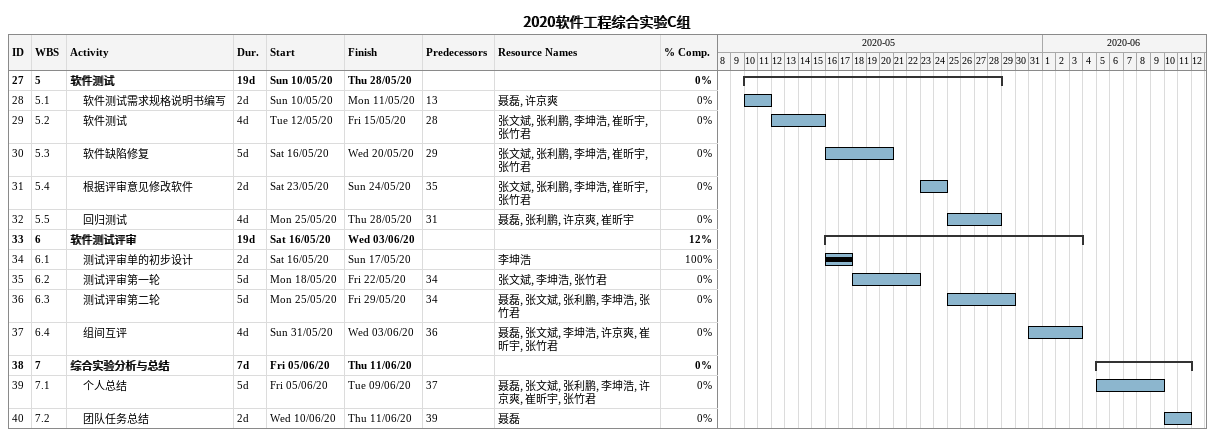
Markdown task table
2020软件工程综合实验C组

| ID | WBS | Task | Duration | Start | Finish | Predecessors | Resources | % complete |
|---|---|---|---|---|---|---|---|---|
| 27 | 5 | **软件测试** | 19d | 2020-05-10 | 2020-05-28 |  |  | 0 |
| 28 | 5.1 | 软件测试需求规格说明书编写 | 2d | 2020-05-10 | 2020-05-11 | 13 | 聂磊, 许京爽 | 0 |
| 29 | 5.2 | 软件测试 | 4d | 2020-05-12 | 2020-05-15 | 28 | 张文斌, 张利鹏, 李坤浩, 崔昕宇, 张竹君 | 0 |
| 30 | 5.3 | 软件缺陷修复 | 5d | 2020-05-16 | 2020-05-20 | 29 | 张文斌, 张利鹏, 李坤浩, 崔昕宇, 张竹君 | 0 |
| 31 | 5.4 | 根据评审意见修改软件 | 2d | 2020-05-23 | 2020-05-24 | 35 | 张文斌, 张利鹏, 李坤浩, 崔昕宇, 张竹君 | 0 |
| 32 | 5.5 | 回归测试 | 4d | 2020-05-25 | 2020-05-28 | 31 | 聂磊, 张利鹏, 许京爽, 崔昕宇 | 0 |
| 33 | 6 | **软件测试评审** | 19d | 2020-05-16 | 2020-06-03 |  |  | 12 |
| 34 | 6.1 | 测试评审单的初步设计 | 2d | 2020-05-16 | 2020-05-17 |  | 李坤浩 | 100 |
| 35 | 6.2 | 测试评审第一轮 | 5d | 2020-05-18 | 2020-05-22 | 34 | 张文斌, 李坤浩, 张竹君 | 0 |
| 36 | 6.3 | 测试评审第二轮 | 5d | 2020-05-25 | 2020-05-29 | 34 | 聂磊, 张文斌, 张利鹏, 李坤浩, 张竹君 | 0 |
| 37 | 6.4 | 组间互评 | 4d | 2020-05-31 | 2020-06-03 | 36 | 聂磊, 张文斌, 李坤浩, 许京爽, 崔昕宇, 张竹君 | 0 |
| 38 | 7 | **综合实验分析与总结** | 7d | 2020-06-05 | 2020-06-11 |  |  | 0 |
| 39 | 7.1 | 个人总结 | 5d | 2020-06-05 | 2020-06-09 | 37 | 聂磊, 张文斌, 张利鹏, 李坤浩, 许京爽, 崔昕宇, 张竹君 | 0 |
| 40 | 7.2 | 团队任务总结 | 2d | 2020-06-10 | 2020-06-11 | 39 | 聂磊 | 0 |
